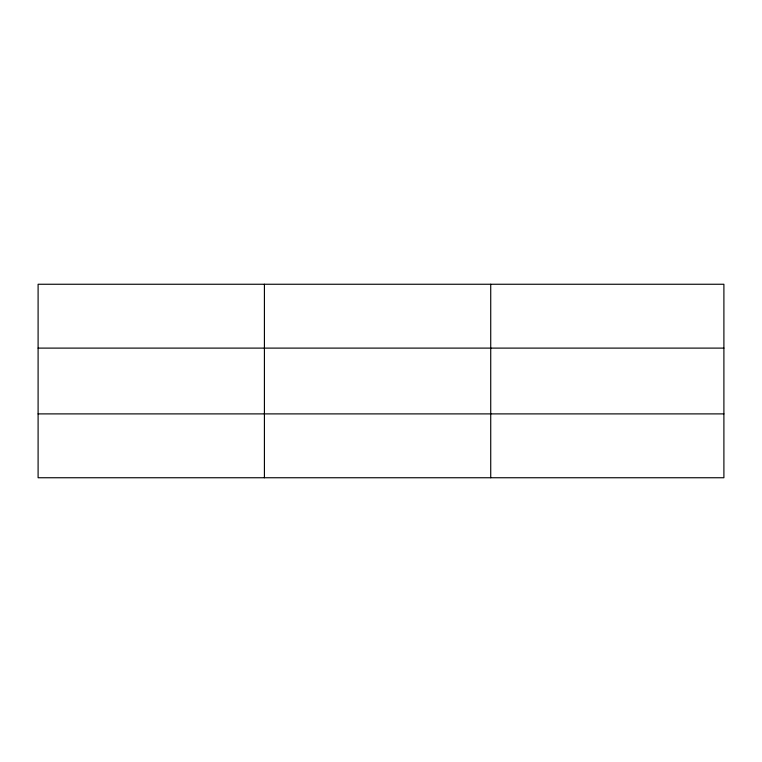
<?xml version="1.0" encoding="UTF-8"?>
<svg xmlns="http://www.w3.org/2000/svg" width="762" height="762" viewBox="0 0 762 762"><rect width="100%" height="100%" fill="white"/><g stroke="black" fill="none" stroke-linecap="round" stroke-linejoin="round"><path stroke-width="1.14" d="M264.414 477.745L264.414 284.255M490.728 477.745L490.728 284.255M723.9 348.11L723.9 284.255L38.1 284.255L38.1 477.745L723.9 477.745L723.9 348.11L38.1 348.11M38.1 413.89L723.9 413.89"/></g></svg>
